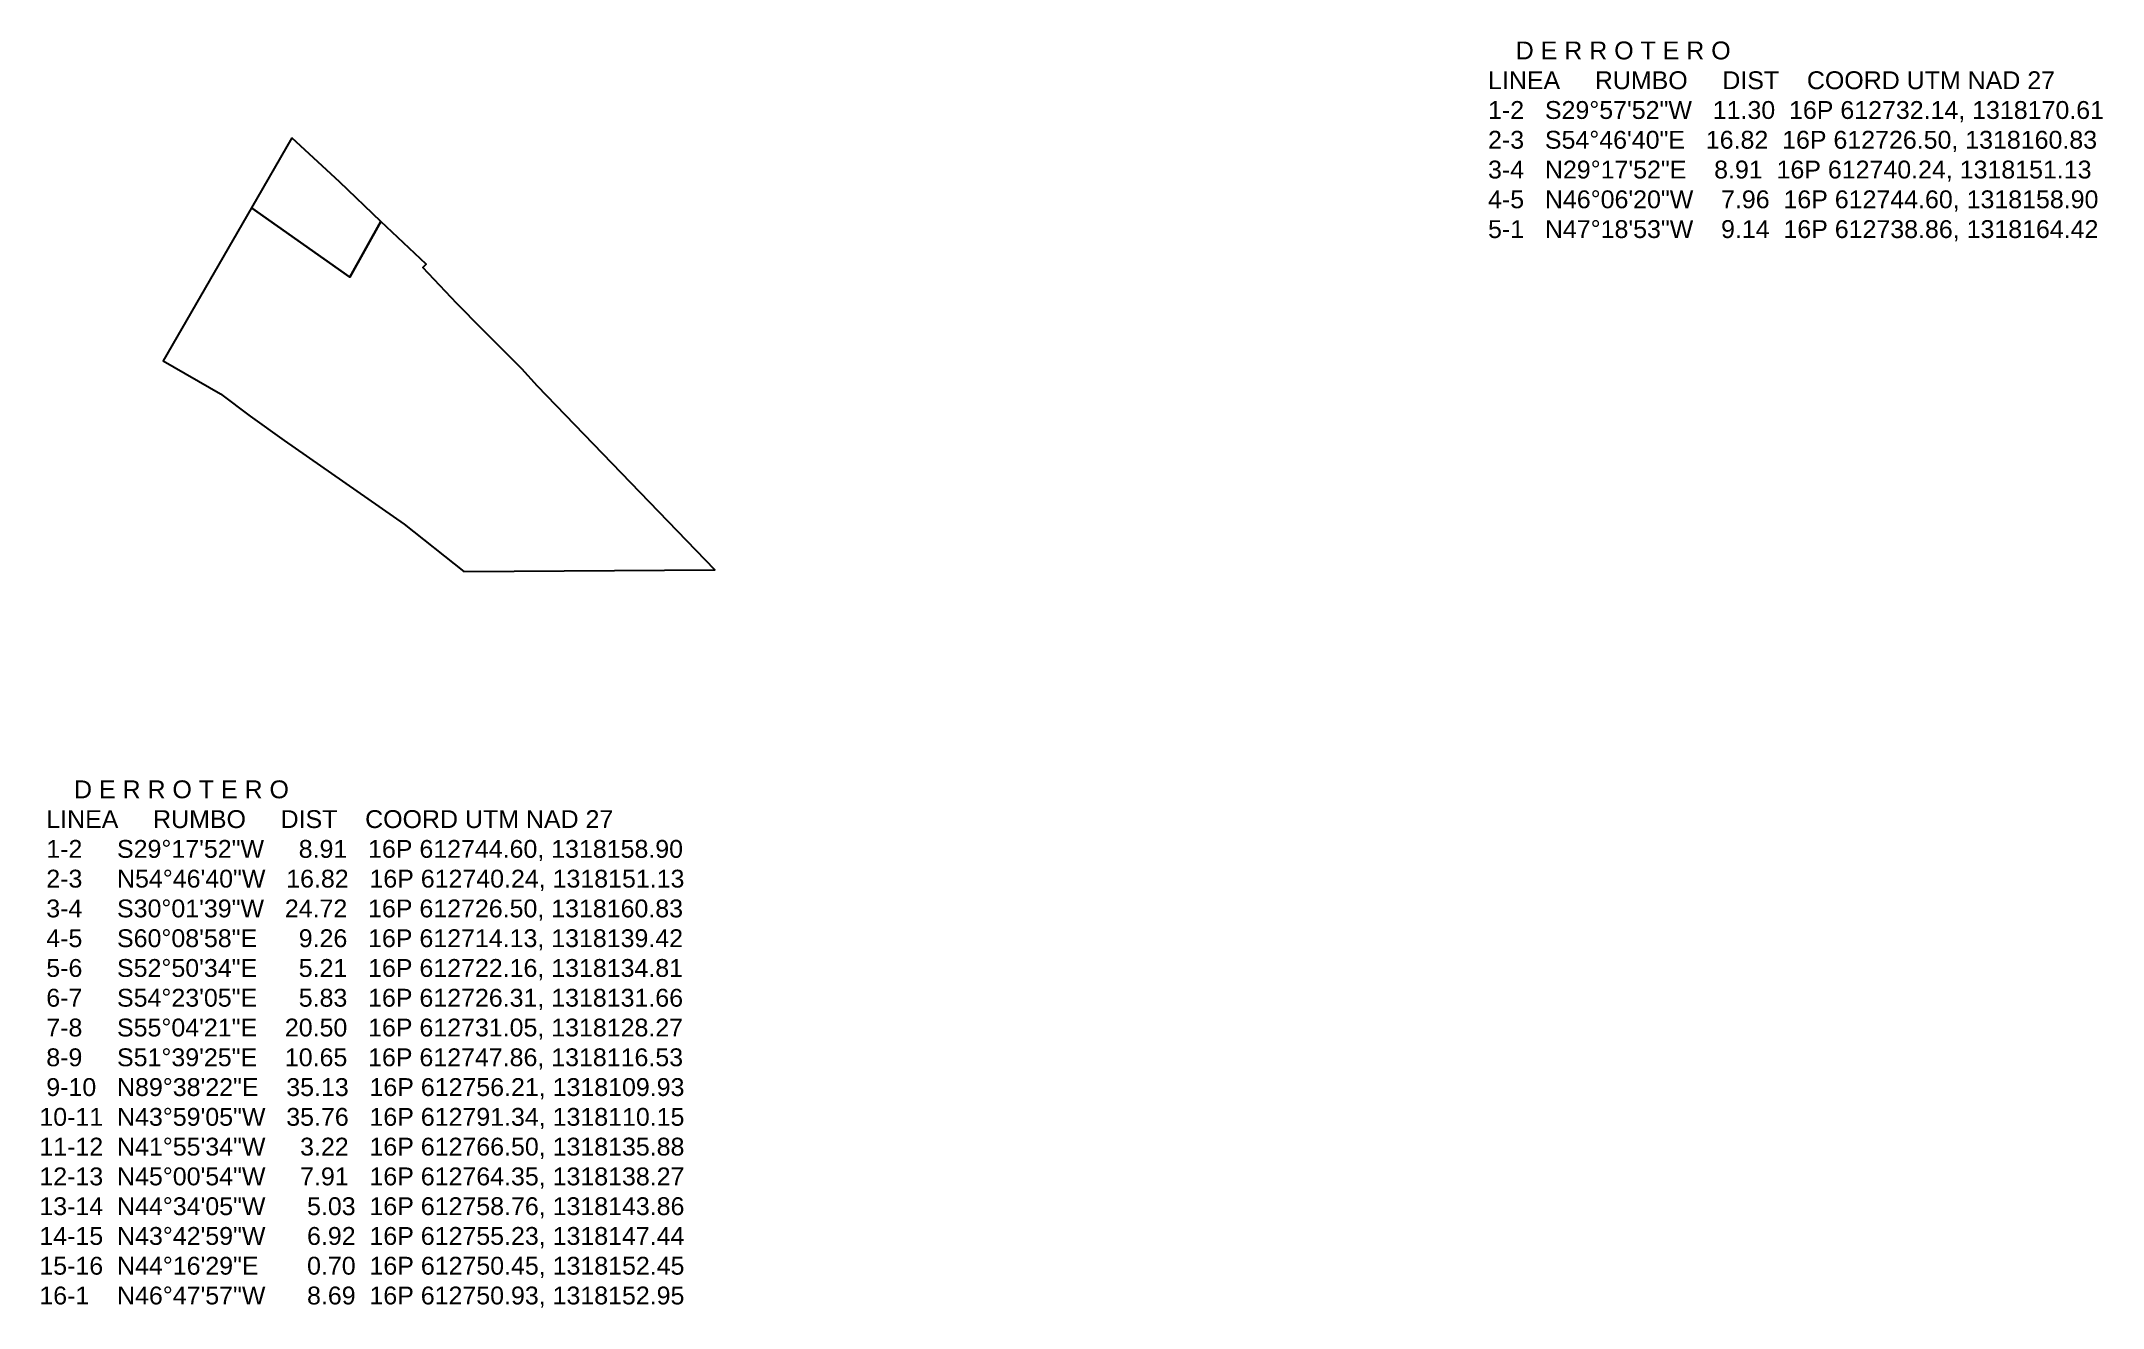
# Model space of a CAD drawing. Header units: millimetres. Extents: x 612697 to 612986, y 1318007 to 1318184.
import ezdxf

# ---------------------------------------------------------------- set-up
doc = ezdxf.new("R2010")
doc.units = ezdxf.units.MM
doc.layers.add('CVL_CUADCON_TIT', color=1, linetype='Continuous')
doc.styles.get("Standard").update_dxf_attribs({"font": 'arial.ttf'})

msp = doc.modelspace()

# ---------------------------------------------------------------- linework, layer by layer
at = {"layer": 'CVL_CUADCON_TIT', "color": 3, "lineweight": 30, "ltscale": 0.5, "flags": 128}
for points in [[(612732.14, 1318170.61), (612726.5, 1318160.83), (612740.24, 1318151.13), (612744.6, 1318158.9), (612738.86, 1318164.42), (612732.14, 1318170.61)], [(612744.6, 1318158.9), (612740.24, 1318151.13), (612726.5, 1318160.83), (612714.13, 1318139.42), (612722.16, 1318134.81), (612726.31, 1318131.66), (612731.05, 1318128.27), (612747.86, 1318116.53), (612756.21, 1318109.93), (612791.34, 1318110.15), (612766.5, 1318135.88), (612764.35, 1318138.27), (612758.76, 1318143.86), (612755.23, 1318147.44), (612750.45, 1318152.45), (612750.93, 1318152.95), (612744.6, 1318158.9)]]:
    msp.add_lwpolyline(points, dxfattribs=at)

# ---------------------------------------------------------------- texts
at = {"char_height": 2.5, "attachment_point": 1}
for s, insert, width in [('      D E R R O T E R O\\P  LINEA     RUMBO     DIST    COORD UTM NAD 27\\P  1-2   S29°57\'52"W   11.30  16P 612732.14, 1318170.61\\P  2-3   S54°46\'40"E   16.82  16P 612726.50, 1318160.83\\P  3-4   N29°17\'52"E    8.91  16P 612740.24, 1318151.13\\P  4-5   N46°06\'20"W    7.96  16P 612744.60, 1318158.90\\P  5-1   N47°18\'53"W    9.14  16P 612738.86, 1318164.42\\P', (612897.62, 1318184.1), 91.8947), ('      D E R R O T E R O\\P  LINEA     RUMBO     DIST    COORD UTM NAD 27\\P  1-2     S29°17\'52"W     8.91   16P 612744.60, 1318158.90\\P  2-3     N54°46\'40"W   16.82   16P 612740.24, 1318151.13\\P  3-4     S30°01\'39"W   24.72   16P 612726.50, 1318160.83\\P  4-5     S60°08\'58"E      9.26   16P 612714.13, 1318139.42\\P  5-6     S52°50\'34"E      5.21   16P 612722.16, 1318134.81\\P  6-7     S54°23\'05"E      5.83   16P 612726.31, 1318131.66\\P  7-8     S55°04\'21"E    20.50   16P 612731.05, 1318128.27\\P  8-9     S51°39\'25"E    10.65   16P 612747.86, 1318116.53\\P  9-10   N89°38\'22"E    35.13   16P 612756.21, 1318109.93\\P 10-11  N43°59\'05"W   35.76   16P 612791.34, 1318110.15\\P 11-12  N41°55\'34"W     3.22   16P 612766.50, 1318135.88\\P 12-13  N45°00\'54"W     7.91   16P 612764.35, 1318138.27\\P 13-14  N44°34\'05"W      5.03  16P 612758.76, 1318143.86\\P 14-15  N43°42\'59"W      6.92  16P 612755.23, 1318147.44\\P 15-16  N44°16\'29"E       0.70  16P 612750.45, 1318152.45\\P 16-1    N46°47\'57"W      8.69  16P 612750.93, 1318152.95', (612695.83, 1318080.68), 94.6647)]:
    msp.add_mtext(s, dxfattribs=dict(at, insert=insert, width=width))

doc.saveas('drawing.dxf')
